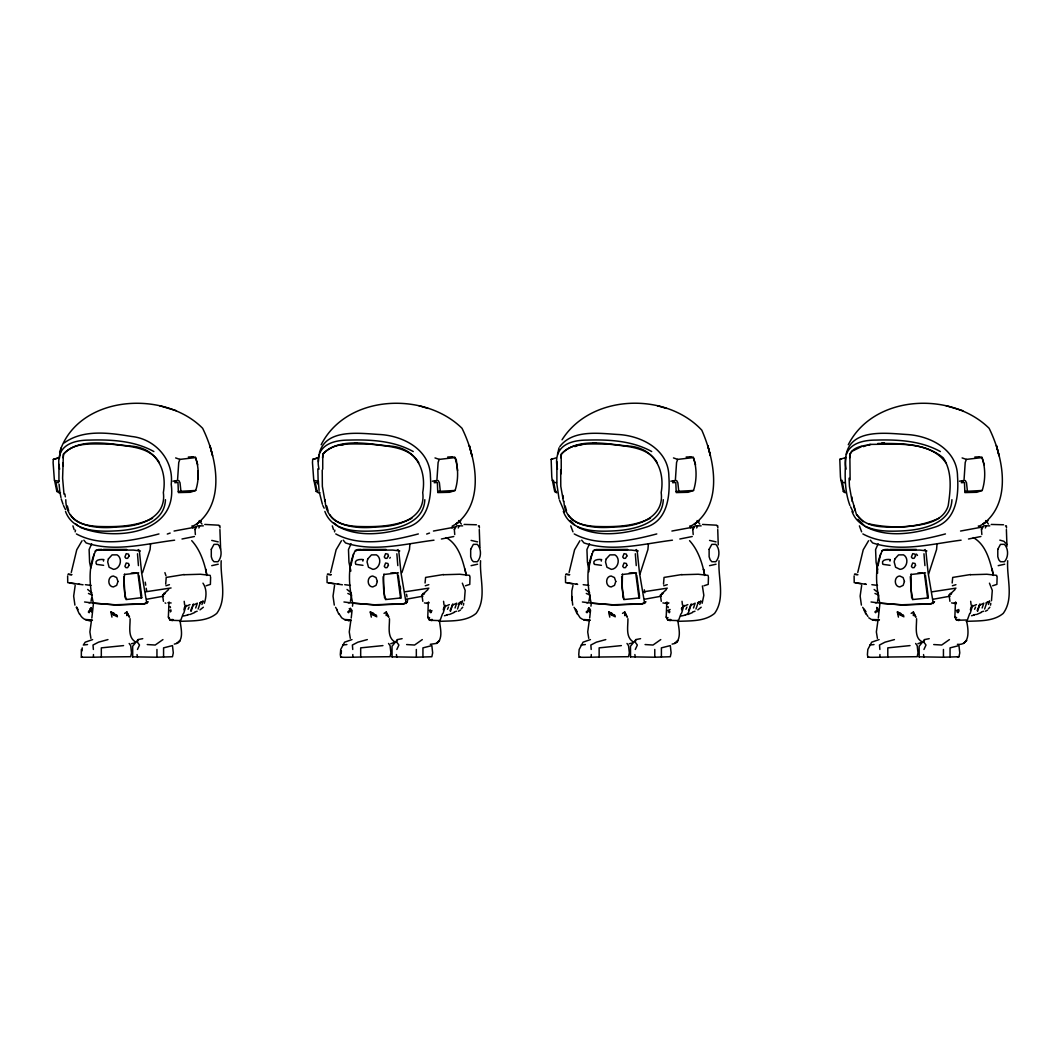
<?xml version="1.0" encoding="UTF-8"?>
<svg xmlns="http://www.w3.org/2000/svg" width="1062" height="1062" viewBox="0 0 1062 1062"><rect width="100%" height="100%" fill="white"/><g stroke="black" fill="none" stroke-linecap="round" stroke-linejoin="round"><path stroke-width="1.5" d="M317.843 468.807L318.202 484.391M59.645 469.152C54.812 447.381 70.198 440.066 89.54 440.093C111.311 439.456 134.476 440.73 153.871 451.549M165.685 584.1L166.216 577.423L184.177 574.515M319.012 469.152C314.179 447.381 329.565 440.066 348.92 440.093C370.678 439.456 393.843 440.73 413.237 451.549M425.065 583.011L425.596 577.423L443.544 574.515M557.47 469.152C552.638 447.381 568.024 440.066 587.366 440.093C609.137 439.456 632.302 440.73 651.696 451.549M663.511 584.1L664.042 577.423L682.003 574.515M846.122 469.152C841.29 447.381 856.676 440.066 876.031 440.093C897.788 439.456 920.953 440.73 940.348 451.549M952.163 583.011L952.707 577.423L970.655 574.515M123.816 576.626L125.183 597.946M219.914 529.553L220.617 549.107M383.196 576.626L384.563 597.946M479.281 529.553L479.931 547.7M621.642 576.626L623.009 597.946M717.739 529.553L718.244 544.872M910.307 576.626L911.674 597.946M1006.391 529.553L1006.962 546.28M126.949 611.991L126.896 615.588L127.785 613.929L126.949 611.991L124.679 613.371M386.316 611.991L386.276 615.588L387.152 613.929L386.316 611.991L384.046 613.371M624.775 611.991L624.721 615.588L625.611 613.929L624.775 611.991L622.505 613.371M913.426 611.991L913.386 615.588L914.263 613.929L913.426 611.991L911.156 613.371M65.791 499.724C65.751 526.699 96.961 529.301 117.338 526.898C137.927 527.057 166.814 518.521 163.349 492.569C167.57 468.846 155.424 446.983 129.63 446.013C108.497 443.956 79.716 437.212 63.375 454.098L62.605 478.205L63.986 494.175M81.349 649.466L81.349 657.219L93.376 657.219L93.456 654.55M351.973 639.589L344.592 642.178L340.716 649.466L340.305 654.55L340.716 657.219L345.336 657.312L352.757 657.219L352.823 654.55M428.039 589.476L421.999 595.092L422.809 601.318M590.432 639.589L583.051 642.178L579.175 649.466L578.763 654.55L579.175 657.219L583.781 657.312L591.202 657.219L591.282 654.55M879.084 639.589L871.703 642.178L867.827 649.466L867.415 654.55L867.827 657.219L872.446 657.312L879.867 657.219L879.933 654.55M195.368 534.558L194.943 528.995M454.735 534.558L454.31 528.995M693.194 534.558L692.769 528.995M981.846 534.558L981.421 528.995M322.224 470.068L322.344 486.356L324.999 501.423M560.683 470.068L560.789 486.356L563.457 501.423M58.941 464.452L58.941 481.099M556.886 461.519L556.9 484.259L559.05 498.928M589.742 608.632L589.675 609.893L589.038 608.353M198.169 478.869L198.209 470.665M67.636 575.896L67.729 582.613L83.048 584.777M327.003 575.896L327.096 582.613L342.415 584.777M565.462 575.896L565.555 582.613L577.635 584.365L576.268 584.193M854.113 575.896L854.206 582.613L866.287 584.365L864.933 584.193M58.118 457.921L53.326 459.395L53.1 462.528L54.401 480.449L59.074 481.205M317.485 457.921L312.693 459.395L312.467 462.528L313.781 480.449L318.454 481.205M555.944 457.921L551.151 459.395L551.762 476.679L552.227 480.449L553.355 480.343L553.806 481.537M844.595 457.921L839.803 459.395L840.427 476.679L840.892 480.449L842.02 480.343L842.458 481.537M82.026 650.86L82.252 647.86M341.181 653.86L341.393 650.86M103.479 561.094L103.558 560.046M362.846 561.094L362.925 560.046M601.304 561.094L601.384 560.046M889.956 561.094L890.036 560.046M91.213 608.353L91.478 611.924M350.579 608.353L350.858 611.924M586.981 612.774L589.224 609.389L589.304 611.924M877.69 609.548L877.969 611.924M150.578 543.784L150.087 549.545L142.56 572.617M409.945 543.784L409.454 549.545L401.927 572.617M648.404 543.784L647.913 549.545L639.961 574.091M937.056 543.784L936.565 549.545L928.613 574.091M59.326 458.611L61.211 447.832M318.441 461.519L319.078 454.27M845.923 457.164C844.781 473.294 844.197 490.166 849.945 505.552M220.02 527.973L219.914 525.849L218.945 525.836M479.387 527.973L479.281 525.849L478.325 525.836M717.846 527.973L717.739 525.849L716.77 525.836M1006.497 527.973L1006.391 525.849L1005.435 525.836M352.08 610.252L351.217 618.057M590.538 610.252L589.675 618.057M124.612 574.157C123.59 580.662 123.803 594.972 126.524 599.101M383.979 574.157C382.957 580.662 383.17 594.972 385.904 599.101M622.438 574.157L622.173 588.321L624.031 599.406M911.09 574.157L910.838 588.321L912.696 599.406M63.176 457.921L63.587 454.284C74.181 441.022 94.81 444.527 109.97 443.969C126.829 446.452 149.941 445.96 159.419 462.806M322.543 457.921L322.967 454.284C333.548 441.022 354.177 444.527 369.337 443.969C386.196 446.452 409.308 445.96 418.786 462.806M561.001 457.921L561.413 454.284C572.006 441.022 592.636 444.527 607.796 443.969C624.655 446.452 647.767 445.96 657.245 462.806M849.653 457.921L850.078 454.284L851.963 451.31L861.76 446.465M93.549 602.566L91.85 618.057M352.491 606.19L352.916 602.566M590.95 606.19L591.375 602.566M880.026 602.566L878.327 618.057M93.376 657.219L101.315 657.033L101.315 647.86L123.55 645.603M352.757 657.219L360.682 657.033L360.682 647.86L382.931 645.603M591.202 657.219L599.141 657.033L599.141 647.86L621.376 645.603M879.867 657.219L887.792 657.033L887.792 647.86L910.028 645.603M132.657 656.834L156.95 657.219L156.95 649.466M392.024 656.834L416.331 657.219L416.331 649.466M463.43 605.154L463.682 603.296M630.483 656.834L654.776 657.219L654.776 649.466M919.134 656.834L943.441 657.219L943.441 649.466M990.541 605.154L990.793 603.296M91.053 601.318L91.531 598.225M350.42 601.318L351.641 595.092L347.845 593.459M588.879 601.318L590.1 595.092L586.29 593.459M877.531 601.318L878.752 595.092L874.955 593.459M90.562 611.075L90.801 610M165.46 499.698C164.53 523.685 136.188 529.739 116.847 530.841C98.62 531.81 73.039 532.035 65.499 511.419M349.929 611.075L350.181 610M424.827 499.698C423.897 523.685 395.555 529.739 376.227 530.841C357.987 531.81 332.406 532.035 324.866 511.419M588.388 611.075L588.627 610M663.285 499.698C662.356 523.685 634.014 529.739 614.672 530.841C596.446 531.81 570.865 532.035 563.325 511.419M877.039 611.075L877.278 610M951.937 499.698C951.008 523.685 922.666 529.739 903.337 530.841C885.097 531.81 859.516 532.035 851.976 511.419M71.273 572.445L76.756 549.771L82.066 540.757M330.64 572.445L336.123 549.771L341.446 540.757M569.099 572.445L574.582 549.771L579.892 540.757M857.751 572.445L863.233 549.771L868.557 540.757M91.385 621.044L89.885 631.956L90.92 638.355M350.765 621.044L349.252 631.956L350.301 638.355M589.211 621.044L587.711 631.956L588.746 638.355M877.876 621.044L876.362 631.956L877.411 638.355M91.531 565.595L94.239 553.767M350.911 565.595L353.606 553.767M589.357 565.595L592.065 553.767M878.022 565.595L880.717 553.767M163.575 657.033L163.575 647.86L172.482 645.603L173.292 652.878L172.482 656.741L156.95 657.219M422.942 657.033L422.942 647.86L431.849 645.603L432.659 652.878L431.849 656.741L416.331 657.219M661.4 657.033L661.4 647.86L670.308 645.603L671.118 652.878L670.308 656.741L654.776 657.219M950.052 657.033L950.052 647.86L958.959 645.603L959.769 652.878L958.959 656.741L943.441 657.219M75.15 531.836L75.495 530.137M334.517 531.836L334.875 530.137M204.316 603.296C206.493 596.778 207.05 589.105 202.975 583.171M702.141 603.296L703.827 595.344L702.394 585.932M198.873 527.973L199.722 525.849L203.333 525.863M458.253 527.973L459.089 525.849L462.7 525.863M696.699 527.973L697.548 525.849L701.159 525.863M985.363 527.973L986.2 525.849L989.811 525.863M190.669 610.61L193.47 603.999L191.107 611.354M450.049 610.61L452.837 603.999L450.474 611.354M688.495 610.61L691.296 603.999L688.933 611.354M977.159 610.61L979.947 603.999L977.584 611.354M75.19 585.361L73.663 596.114L74.911 605.088M334.557 585.361L333.03 596.114L334.291 605.088M573.015 585.361L571.821 590.91L571.834 599.857M861.667 585.361L860.14 596.114L861.401 605.088M183.925 609.827L184.509 607.331M319.45 452.651C326.512 427.88 360.761 433.575 380.647 434.557C404.011 436.137 430.216 450.062 430.415 476.387C431.69 494.919 429.552 519.238 409.189 526.659C386.794 533.934 360.071 538.009 338.353 526.659M443.292 609.827L443.876 607.331M557.523 454.27L559.037 447.832M681.751 609.827L682.335 607.331M846.175 454.27C851.764 427.867 887.553 433.415 907.758 434.557C931.122 436.137 957.327 450.062 957.526 476.387C958.8 494.919 956.663 519.238 936.299 526.659C913.904 533.934 887.182 538.009 865.464 526.659M970.402 609.827L970.987 607.331M168.898 603.84L168.38 617.062L169.787 619.743L172.402 620.593M183.779 613.199L186.142 605.327L184.921 606.787L189.992 604.597M428.278 603.84L427.76 617.062L429.154 619.743L431.769 620.593M443.146 613.199L445.509 605.327L444.288 606.787L449.359 604.597M666.724 603.84L666.206 617.062L667.613 619.743L670.228 620.593M681.605 613.199L683.968 605.327L681.366 608.845M955.388 603.84L954.871 617.062L956.265 619.743L958.88 620.593M970.256 613.199L972.619 605.327L971.398 606.787L976.469 604.597M183.115 613.836L180.898 619.969L179.199 620.566L170.491 620.274L168.38 617.062M442.482 613.836L440.265 619.969L438.579 620.566L429.858 620.274L427.76 617.062M680.941 613.836L678.724 619.969L677.025 620.566L668.317 620.274L666.206 617.062M969.593 613.836L967.376 619.969L956.968 620.274M142.746 638.66L138.087 639.589L137.396 642.178L139.52 645.032L137.476 649.466M402.113 638.66L397.467 639.589L396.763 642.178L398.887 645.032L396.843 649.466M640.572 638.66L635.912 639.589L635.222 642.178L637.346 645.032L635.302 649.466M929.223 638.66L924.577 639.589L923.874 642.178L925.998 645.032L923.953 649.466M464.373 600.76L465.183 590.406L462.342 583.171M991.483 600.76L992.293 590.406L989.452 583.171M195.063 529.526L197.187 525.836L199.722 525.849M454.43 529.526L456.567 525.836L459.089 525.849M692.889 529.526L695.013 525.836L697.548 525.849M981.54 529.526L983.677 525.836L986.2 525.849M59.591 452.266C77.938 394.958 164.013 389.21 202.63 428.291C216.661 456.713 225.887 502.034 196.536 524.097L201.249 520.765L196.536 524.097M407.37 601.026L407.635 600.163M90.23 610.743L91.85 609.893M201.926 604.464L203.107 601.238L199.789 602.884L203.107 601.238M461.306 604.464L462.474 601.238L458.134 604.318M699.752 604.464L700.933 601.238L697.615 602.884L700.933 601.238M988.417 604.464L989.585 601.238L986.266 602.884L989.585 601.238M174.779 482.706L177.978 482.493L178.403 492.582L190.284 492.29L195.713 490.471C199.085 480.037 199.112 467.864 195.541 457.603L179.85 459.395L178.735 462.528L177.527 480.449L173.013 481.205M434.146 482.706L437.358 482.493L437.77 492.582L449.664 492.29L455.094 490.471C458.452 480.037 458.492 467.864 454.908 457.603L439.217 459.395L438.102 462.528L436.894 480.449L432.38 481.205M672.604 482.706L675.804 482.493L676.215 492.582L688.11 492.29L693.539 490.471C696.911 480.037 696.938 467.864 693.367 457.603L677.675 459.395L676.56 462.528L675.352 480.449L670.839 481.205M961.256 482.706L964.469 482.493L964.88 492.582L976.774 492.29L982.204 490.471C985.563 480.037 985.589 467.864 982.018 457.603L966.327 459.395L965.212 462.528L964.004 480.449L959.49 481.205M195.673 607.982L197.333 603.189L192.58 605.459M455.04 607.982L456.7 603.189L451.961 605.459M693.499 607.982L695.159 603.189L690.406 605.459M982.151 607.982L983.81 603.189L979.058 605.459M89.155 612.774L90.137 609.814L88.319 612.044M348.535 612.774L350.765 609.389M875.646 612.774L877.876 609.389M198.143 609.03L200.346 602.473M457.523 609.03L459.713 602.473M695.968 609.03L698.172 602.473M984.62 609.03L986.824 602.473M188.107 609.283L189.089 607.092M447.487 609.283L448.456 607.092M685.933 609.283L686.915 607.092M974.597 609.283L975.566 607.092M91.677 543.784L89.115 549.545L89.593 562.236L90.828 568.17M351.044 543.784L348.482 549.545L348.96 562.236L350.832 571.13M589.503 543.784L586.941 549.545L587.419 562.236L588.972 569.644M878.155 543.784L875.592 549.545L876.07 562.236L877.624 569.644M140.396 550.966L133.374 550.076L96.058 550.235C87.681 566.112 89.474 586.038 93.35 603.136L115.24 604.782L144.273 603.72L148.069 601.676M638.222 550.966L631.2 550.076L593.884 550.235C585.507 566.112 587.299 586.038 591.176 603.136L613.066 604.782L642.098 603.72L645.895 601.676M926.874 550.966L919.851 550.076L882.535 550.235C874.159 566.112 875.951 586.038 879.827 603.136L901.731 604.782L930.75 603.72L934.547 601.676M321.175 444.739C346.584 394.44 424.256 391.055 462.01 428.291C476.041 456.713 485.254 502.034 455.917 524.097L460.629 520.765L455.917 524.097M848.286 444.739C873.694 394.44 951.366 391.055 989.12 428.291C1003.152 456.713 1012.365 502.034 983.027 524.097L987.726 520.765L983.027 524.097M430.8 612.774L431.437 611.712M669.259 612.774L669.883 611.712M957.911 612.774L958.548 611.712M389.781 558.227L390.272 557.404M559.793 446.598C573.055 429.048 599.725 433.508 619.106 434.557C642.47 436.137 668.662 450.062 668.861 476.387C670.135 494.919 668.011 519.238 647.647 526.659C625.637 533.841 599.552 537.81 578.007 527.27M430.999 612.044L431.57 611.194M958.11 612.044L958.681 611.194M168.659 589.476L162.632 595.092L163.442 601.318M438.287 642.231L436.349 643.413L439.482 640.559L436.442 643.399L430.296 644.329M666.485 589.476L660.458 595.092L661.268 601.318M676.746 642.231L674.808 643.413L677.941 640.559L674.888 643.399L672.113 644.116M955.15 589.476L949.109 595.092L949.919 601.318M438.327 642.191C442.655 636.231 440.305 628.292 439.549 621.549M676.773 642.191C681.114 636.231 678.764 628.292 678.007 621.549M562.037 439.814C591.043 393.803 666.166 391.838 701.809 430.19C714.248 458.704 723.368 502.552 694.362 524.097L699.075 520.765L694.362 524.097M347.686 612.044L349.796 610.146M586.144 612.044L588.242 610.146M874.796 612.044L876.907 610.146M93.35 603.136L116.09 605.021L144.883 603.893L147.724 602.34M399.763 550.966L392.741 550.076L355.425 550.235C347.048 566.112 348.84 586.038 352.717 603.136L375.47 605.021L404.25 603.893L407.091 602.34M591.176 603.136L613.916 605.021L642.709 603.893L645.55 602.34M879.827 603.136L902.581 605.021L931.361 603.893L934.202 602.34M138.087 639.589L132.657 646.24L132.71 657.033M397.467 639.589L392.024 646.24L392.077 657.033M635.912 639.589L630.483 646.24L630.536 657.033M924.577 639.589L919.134 646.24L919.188 657.033M142.175 597.601L125.993 599.579M203.36 607.225L200.001 609.88M461.213 608.884L462.727 607.225M701.186 607.225L697.827 609.88M988.324 608.884L989.837 607.225M170.318 611.924L171.155 611.022M429.685 611.924L431.876 610.57M668.144 611.924L668.98 611.022M956.796 611.924L958.986 610.57M407.436 601.676L403.64 603.72L374.62 604.782L352.717 603.136M687.366 613.73L688.747 612.349M356.035 550.966L357.655 549.545L361.133 549.386M64.224 442.92C83.407 428.982 109.691 432.898 131.661 436.482C155.437 438.938 174.049 460.191 171.221 484.259C178.097 534.292 113.793 541.501 80.181 527.27M124.294 574.515L138.697 572.909M383.674 574.515L398.409 572.843M622.12 574.515L636.523 572.909M910.784 574.515L925.52 572.843M218.214 564.214L211.736 565.661M477.581 564.214L471.103 565.661M716.04 564.214L709.562 565.661M1004.692 564.214L998.214 565.661M401.277 597.906L385.36 599.579M639.736 597.906L623.819 599.579M928.387 597.906L912.47 599.579M137.741 550.235L138.777 549.545M397.108 550.235L398.157 549.545M635.554 550.235L636.603 549.545M924.219 550.235L925.267 549.545M165.154 593.459L162.632 595.092L162.977 596.047M421.999 595.092L424.521 593.459M662.98 593.459L660.458 595.092L660.803 596.047M951.632 593.459L949.109 595.092L949.455 596.047M169.96 610.477L170.902 609.867M162.937 639.589L155.198 645.032L147.246 644.554M429.34 610.477L430.283 609.867M422.304 639.589L414.578 645.032L406.613 644.554M667.786 610.477L670.135 609.508M660.763 639.589L653.024 645.032L645.072 644.554M956.45 610.477L958.787 609.508M949.415 639.589L941.689 645.032L933.724 644.554M350.54 608.46L349.199 608.725M395.794 641.806L390.763 643.745M922.891 641.806L917.873 643.745M192.7 526.234L197.97 523.287M452.067 526.234L457.35 523.287M690.526 526.234L695.796 523.287M979.177 526.234L984.461 523.287M194.598 612.575L190.018 614.513M453.978 612.575L449.385 614.513M692.424 612.575L687.844 614.513M981.089 612.575L976.496 614.513M53.326 459.395L58.105 458.107M312.693 459.395L317.485 458.107M551.151 459.395L552.652 458.611M839.803 459.395L841.303 458.611M458.319 611.194L460.417 610.132M985.43 611.194L987.527 610.132M459.169 602.884L462.474 601.238M173.013 619.518L169.787 619.743M432.393 619.518L429.154 619.743M670.839 619.518L667.613 619.743M959.504 619.518L956.265 619.743M103.611 565.329L96.602 564.373M362.978 565.329L355.969 564.373M601.437 565.329L594.428 564.373M890.089 565.329L883.08 564.373M152.543 518.229C135.817 526.752 116.342 527.017 97.969 526.473C88 525.69 75.906 524.19 70.358 514.672M411.91 518.229C395.183 526.752 375.709 527.017 357.336 526.473C347.38 525.69 335.273 524.19 329.738 514.672M650.369 518.229C633.642 526.752 614.168 527.017 595.795 526.473C585.826 525.69 573.732 524.19 568.183 514.672M939.02 518.229C917.409 528.186 891.854 528.77 868.835 523.871M682.747 606.787L687.818 604.597M574.861 446.611L577.834 445.496M863.512 446.611L866.486 445.496M92.606 639.589L85.225 642.178L83.327 645.032L87.522 644.554M167.292 534.04L170.159 533.058M92.394 602.964L84.575 601.981M426.658 534.04L429.526 533.058M351.761 602.964L343.955 601.981M590.22 602.964L582.401 601.981M878.871 602.964L871.052 601.981M587.91 608.964L588.998 608.46L589.875 610.438L588.813 607.597M194.824 611.977L197.16 611.234M454.204 611.977L456.527 611.234M692.65 611.977L694.986 611.234M981.315 611.977L983.638 611.234M165.898 585.746L169.429 584.684M425.278 585.746L428.809 584.684M663.723 585.746L667.255 584.684M952.388 585.746L955.919 584.684M192.554 527.814L196.178 526.739M451.921 527.814L455.545 526.739M690.38 527.814L694.004 526.739M980.239 527.456L982.655 526.739M158.968 533.934C132.684 540.784 101.501 547.448 76.398 533.934M418.335 533.934C392.051 540.784 360.868 547.448 335.765 533.934M656.794 533.934C630.509 540.784 599.326 547.448 574.223 533.934M945.446 533.934C919.161 540.784 887.978 547.448 862.875 533.934M107.952 639.589L98.527 642.178L93.018 645.032L93.376 649.466M367.319 639.589L357.894 642.178L352.385 645.032L352.757 649.466M605.778 639.589L596.353 642.178L590.844 645.032L591.202 649.466M894.43 639.589L885.004 642.178L879.495 645.032L879.867 649.466M187.655 615.071L183.354 616.026M444.434 615.721L447.022 615.071M685.481 615.071L681.18 616.026M971.544 615.721L974.133 615.071M131.383 643.745L134.303 643.028M629.208 643.745L632.129 643.028M206.134 585.773L210.395 584.392L210.621 577.157M465.514 585.773L469.776 584.392L470.001 577.157M703.96 585.773L708.221 584.392L708.447 577.157M992.625 585.773L996.886 584.392L997.112 577.157M194.412 536.522L182 539.005M453.779 536.522L441.38 539.005M692.238 536.522L679.826 539.005M980.89 536.522L968.491 539.005M453.089 527.429L433.442 531.04M340.836 445.177L343.756 444.527M579.294 445.177L582.202 444.527M867.946 445.177L870.867 444.527M869.26 444.832C862.264 445.788 853.383 447.089 849.852 454.098L850.118 479.931M81.349 657.219L82.252 657.033M340.716 657.219L341.619 657.033M579.175 657.219L580.078 657.033M867.827 657.219L868.729 657.033M187.509 614.818L189.063 614.486M446.876 614.818L448.429 614.486M685.335 614.818L686.888 614.486M973.987 614.818L975.54 614.486M146.795 599.233L163.575 596.18M406.162 599.233L422.942 596.18M644.621 599.233L661.4 596.18M933.272 599.233L950.052 596.18M145.852 591.773L171.062 587.963M405.219 591.773L428.889 588.149M643.678 591.773L667.348 588.149M932.33 591.773L955.999 588.149M211.736 540.412L218.214 541.872M471.103 540.412L477.581 541.872M709.562 540.412L716.04 541.872M667.016 603.774L667.759 603.654M955.681 603.774L956.411 603.654M174.075 531.04L193.722 527.429L191.797 526.035M671.901 531.04L691.548 527.429L689.623 526.035M960.552 531.04L980.199 527.429L978.275 526.035M174.619 540.186C145.467 543.797 115.028 552.346 86.155 542.934L83.871 540.186M433.986 540.186C404.848 543.797 374.395 552.346 345.522 542.934L343.252 540.186M92.46 620.168C87.296 621.589 81.708 618.841 79.73 613.836M672.445 540.186C643.293 543.797 612.854 552.346 583.981 542.934L581.697 540.186M961.097 540.186C931.945 543.797 901.505 552.346 872.632 542.934L870.362 540.186M590.286 620.168L583.609 619.969M878.938 620.168L872.26 619.969M174.287 644.116C184.669 642.284 181.071 628.93 180.182 621.549M91.664 619.903L85.451 619.518M351.031 619.903L344.818 619.518M589.49 619.903L583.277 619.518M879.402 619.743L871.929 619.518M54.587 480.515L56.857 491.48L58.317 491.294M313.954 480.515L316.224 491.48L317.684 491.294M552.413 480.515L554.683 491.48L556.143 491.294M841.064 480.515L843.334 491.48L844.794 491.294M342.694 645.032L346.902 644.554M581.153 645.032L585.348 644.554M869.805 645.032L874.013 644.554M869.287 444.367C894.071 444.566 929.768 439.933 945.897 462.806M195.713 490.471L178.27 491.427M455.094 490.471L437.65 491.427M693.539 490.471L676.096 491.427M982.204 490.471L964.761 491.427M60.468 492.675L58.875 492.821L57.68 491.427L55.928 482.493L58.636 482.626M319.835 492.675L318.255 492.821L317.047 491.427L315.308 482.493L318.003 482.626M95.155 551.112L98.275 549.545L101.753 549.386M592.981 551.112L596.101 549.545L627.669 549.426M881.646 551.112L884.765 549.545L888.244 549.386M89.022 620.593L91.704 620.381M348.402 620.593L351.084 620.381M586.848 620.593L589.529 620.381M875.5 620.593L878.194 620.381M131.25 573.122L136.042 572.763M390.63 573.122L395.409 572.763M629.076 573.122L633.868 572.763M917.741 573.122L922.52 572.763M957.406 644.329C970.31 645.762 968.584 629.859 966.659 621.549M56.857 491.48L57.68 491.427M316.224 491.48L317.047 491.427M554.683 491.48L556.7 492.821M843.334 491.48L845.352 492.821M184.031 574.741L200.373 574.25L210.13 575.365L210.422 576.308M443.398 574.741L459.74 574.25L469.497 575.365L469.789 576.308M681.857 574.741L698.199 574.25L707.956 575.365L708.248 576.308M970.509 574.741L986.85 574.25L996.607 575.365L996.899 576.308M88.863 602.751L89.991 602.685M348.23 602.751L349.371 602.685M586.689 602.751L587.817 602.685M875.34 602.751L876.469 602.685M188.306 457.045L193.032 456.819M447.686 457.045L452.399 456.819M686.132 457.045L690.858 456.819M974.797 457.045L979.509 456.819M167.849 602.751L171.128 602.964M427.229 602.751L429.035 602.911M665.675 602.751L668.954 602.964M954.34 602.751L956.145 602.911M428.344 617.659L429.552 617.619M666.79 617.659L668.011 617.619M956.663 617.619L954.871 617.062M354.575 443.027L357.363 442.96M593.034 443.027L595.809 442.96M881.686 443.027L884.46 442.96M877.756 443.491C899.833 443.345 925.4 443.08 943.242 457.868C952.521 471.9 950.556 489.98 948.18 505.791C942.591 523.832 919.586 525.199 903.815 526.898C888.058 526.779 867.017 529.726 856.848 514.672M204.767 524.442L218.958 525.199M464.134 524.442L476.426 524.774M702.593 524.442L716.784 525.199M991.244 524.442L1003.537 524.774M101.315 657.033L130.706 656.701L131.515 652.838L130.706 645.683L129.166 643.453M360.682 657.033L390.086 656.701L390.882 652.838L390.086 645.683L388.533 643.453M599.141 657.033L628.531 656.701L629.341 652.838L628.531 645.683L626.992 643.453M887.792 657.033L917.196 656.701L917.993 652.838L917.196 645.683L915.643 643.453M179.717 621.389C192.129 620.673 206.586 621.841 216.741 613.411C227.68 598.464 220.06 577.887 221.201 560.736M439.084 621.389C451.509 620.673 465.952 621.841 476.108 613.411C487.06 598.464 479.427 577.887 480.568 560.736M677.543 621.389C689.955 620.673 704.411 621.841 714.567 613.411C725.505 598.464 717.885 577.887 719.027 560.736M966.194 621.389C978.606 620.673 993.063 621.841 1003.218 613.411C1014.17 598.464 1006.537 577.887 1007.679 560.736M916.32 549.426L889.876 549.399M126.683 549.439L103.399 549.399M386.064 549.439L362.766 549.399M978.646 457.138L981.925 457.191L984.222 464.758M689.995 457.138L693.26 457.191L695.57 464.758M451.536 457.138L454.815 457.191L456.288 459.766L457.576 470.665M192.169 457.138L195.435 457.191L197.744 464.758M957.287 656.701L958.959 656.741M89.235 610.823L90.695 610.889M845.113 482.626L842.418 482.493L844.157 491.427M556.461 482.626L553.753 482.493L555.506 491.427M954.831 603.481L951.552 602.897M666.179 603.481L662.9 602.897M427.72 603.481L424.442 602.897M857.193 574.515L854.445 574.263L857.923 574.741M569.75 574.648L565.78 574.263L569.259 574.741M331.291 574.648L327.335 574.263L330.813 574.741M71.924 574.648L67.955 574.263L71.433 574.741M871.849 584.684L877.517 585.388M583.197 584.684L588.866 585.388M344.738 584.684L350.407 585.388M85.372 584.684L91.04 585.388M856.012 583.025L861.083 583.702M567.36 583.025L572.431 583.702M337.822 584.193L339.176 584.365M328.901 583.025L333.972 583.702M78.442 584.193L79.809 584.365M69.534 583.025L74.605 583.702M349.186 620.566L345.15 619.969L341.685 617.805L339.097 613.836M962.119 457.921L966.327 459.395M673.467 457.921L677.675 459.395M435.008 457.921L439.217 459.395M175.642 457.921L179.85 459.395M961.614 481.272L962.929 481.537M672.95 481.272L674.277 481.537M434.504 481.272L435.818 481.537M175.124 481.272L176.451 481.537M999.846 540.133L1003.935 541.301L1006.816 544.328M962.862 410.715L945.99 405.684M176.372 410.715L159.512 405.684M657.338 405.684L666.458 408.419M418.879 405.684L427.999 408.419M923.688 642.391C913.718 639.311 916.732 626.66 916.572 618.695M898.425 617.115L897.363 611.991L900.749 613.371M609.774 617.115L608.712 611.991L612.084 613.371M371.315 617.115L370.253 611.991L373.638 613.371M111.948 617.115L110.886 611.991L114.258 613.371M88.465 593.459L92.275 595.092M878.38 592.901L874.145 589.476M589.729 592.901L585.494 589.476M351.27 592.901L347.035 589.476M91.903 592.901L87.668 589.476M903.935 616.81L898.094 613.929L903.709 615.588L897.363 611.991M615.27 616.81L609.442 613.929L615.044 615.588L608.712 611.991M376.824 616.81L370.983 613.929L376.598 615.588L370.253 611.991M117.444 616.81L111.616 613.929L117.218 615.588L110.886 611.991M165.075 602.897L165.791 603.269M890.341 559.581C887.659 559.103 881.102 559.541 882.588 563.656M601.689 559.581C599.008 559.103 592.45 559.541 593.923 563.656M363.231 559.581C360.549 559.103 353.991 559.541 355.478 563.656M103.864 559.581C101.182 559.103 94.624 559.541 96.098 563.656M633.005 641.753C625.372 636.828 628.133 626.341 627.907 618.695M394.546 641.753C386.913 636.828 389.688 626.341 389.462 618.695M135.179 641.753C127.546 636.828 130.307 626.341 130.082 618.695M868.782 617.805L871.106 619.252M582.454 619.252L580.131 617.805L577.555 613.836M973.31 537.598C986.16 544.793 989.943 560.988 993.196 574.316M446.199 537.598C459.049 544.793 462.846 560.988 466.085 574.316M916.426 554.072L917.488 555.413M863.154 521.694L856.49 514.605L852.6 501.251M864.322 525.703L858.03 519.278M574.542 524.761L570.334 520.473M333.813 522.862L337.225 525.703M75.575 523.805L77.845 525.703M89.832 608.725L91.173 608.46L92.049 610.438L90.987 607.597M985.735 520.566L988.457 524.084M697.084 520.566L699.805 524.084M458.625 520.566L461.346 524.084M199.258 520.566L201.979 524.084M689.557 540.651C697.96 549.837 702.088 562.302 704.544 574.316M191.731 540.651C200.134 549.837 204.262 562.302 206.718 574.316M878.46 610.477L876.694 607.371L877.57 609.044M589.808 610.477L589.105 609.508M351.349 610.477L350.659 609.508M91.982 610.477L91.279 609.508M864.322 609.283L866.048 611.885M575.657 609.283L577.383 611.885M866.207 613.836L867.933 616.478M955.787 602.685L955.548 601.981M667.135 602.685L666.896 601.981M428.676 602.685L428.437 601.981M169.309 602.685L169.07 601.981M862.689 607.331L864.282 609.827M574.038 607.331L575.631 609.827M335.579 607.331L337.172 609.827M76.212 607.331L77.805 609.827M950.317 593.366L950.822 594.229M661.666 593.366L662.17 594.229M423.207 593.366L423.711 594.229M163.84 593.366L164.344 594.229M965.278 480.515L966.5 482.732L967.429 491.48M676.627 480.515L677.835 482.732L678.777 491.48M438.168 480.515L439.389 482.732L440.318 491.48M178.801 480.515L180.009 482.732L180.952 491.48M76.676 607.092L77.831 609.283M916.081 617.115L914.263 613.929L915.417 616.81M627.43 617.115L625.611 613.929L626.766 616.81M388.971 617.115L387.152 613.929L388.307 616.81M129.604 617.115L127.785 613.929L128.94 616.81M850.596 506.866L853.237 512.123M564.586 512.123L559.501 500.255M322.835 505.552L324.149 508.18M63.454 505.552L65.446 509.494M863.937 609.88L865.795 613.902M575.285 609.88L577.131 613.902M336.827 609.88L338.685 613.902M77.46 609.88L79.305 613.902M861.627 531.836L859.397 525.876M572.976 531.836L570.745 525.876M322.383 504.224L319.25 491.932M61.224 498.928L63.016 504.224M164.915 572.63L165.951 575.763M332.287 525.876L333.521 529.646M72.92 525.876L74.154 529.646M933.299 603.481L928.148 573.029L925.878 551.112M644.647 603.481L639.497 573.029L637.213 551.112M406.188 603.481L401.038 573.029L398.768 551.112M146.821 603.481L141.671 573.029L139.387 551.112M667.985 606.614L668.29 607.65M170.159 606.614L170.464 607.65M853.835 505.977L855.162 510.782M565.17 505.977L566.511 510.782M326.724 505.977L328.052 510.782M67.344 505.977L68.685 510.782M998.784 454.775L996.448 445.549L999.037 455.863M710.12 454.775L707.783 445.549L710.385 455.863M471.674 454.775L469.338 445.549L471.926 455.863M212.294 454.775L209.957 445.549L212.559 455.863M852.109 501.423L849.441 486.356L849.082 478.205M572.737 605.088L571.728 596.472L571.874 599.565M563.949 501.251C564.559 527.429 595.53 528.863 615.163 526.898C635.753 527.057 664.639 518.521 661.175 492.569C665.396 468.846 653.249 446.983 627.456 446.013C606.322 443.956 577.542 437.212 561.201 454.098L561.254 473.732M325.171 499.724C325.118 526.699 356.341 529.301 376.705 526.898C397.294 527.057 426.181 518.521 422.716 492.569C426.937 468.846 414.791 446.983 388.997 446.013C367.864 443.956 339.097 437.212 322.742 454.098L322.729 469.218M60.149 493.339L60.959 497.534M993.328 575.471L992.134 569.073L992.386 570.467M704.664 575.471L703.482 569.073L703.734 570.467M466.218 575.471L465.023 569.073L465.275 570.467M206.838 575.471L205.656 569.073L205.909 570.467M406.56 594.295L407.025 596.924M928.201 596.366L925.414 575.272M639.55 596.366L636.762 575.272M401.091 596.366L398.303 575.272M141.724 596.366L138.936 575.272M924.405 573.307L927.657 598.132M635.753 573.307L639.005 598.132M397.294 573.307L400.547 598.132M137.927 573.307L141.18 598.132M851.817 496.857L852.282 499.724M562.926 495.436L563.391 498.29M64.862 494.003L65.326 496.857M145.242 582.149L145.733 585.215M644.289 589.795L644.767 592.795M146.224 588.282L146.702 591.295M923.542 654.55L923.953 657.219M634.877 654.55L635.302 657.219M396.431 654.55L396.843 657.219M137.051 654.55L137.476 657.219M400.215 586.383L400.626 589.184M970.668 601.304L971.159 605.088M682.016 601.304L682.494 605.088M443.558 601.304L444.049 605.088M184.191 601.304L184.669 605.088M319.091 490.405L318.308 481.099M59.074 484.259L59.87 491.932M924.922 565.595L923.967 553.767M636.257 565.595L635.315 553.767M397.812 565.595L396.856 553.767M138.432 565.595L137.489 553.767M877.265 564.413L877.57 573.281M588.547 562.94L588.866 571.807M350.208 565.9L350.354 570.334M63.216 462.78L63.295 466.006M211.298 549.333L211.298 556.74L212.334 559.82L213.98 561.718L217.975 561.718C222.131 557.231 222.131 548.842 217.975 544.355L213.98 544.355L211.298 549.333M470.678 549.333L470.678 556.74L471.701 559.82L473.36 561.718L477.342 561.718C481.498 557.231 481.498 548.842 477.342 544.355L473.36 544.355L470.678 549.333M709.124 549.333L709.124 556.74L710.159 559.82L711.806 561.718L715.801 561.718C719.956 557.231 719.956 548.842 715.801 544.355L711.806 544.355L709.124 549.333M997.789 549.333L997.789 556.74L998.811 559.82L1000.47 561.718L1004.453 561.718C1008.608 557.231 1008.608 548.842 1004.453 544.355L1000.47 544.355L997.789 549.333M117.962 581.458L116.661 585.361L113.382 586.941C107.355 586.715 107.315 576.294 113.342 576.016L116.634 577.569L117.962 581.458M377.329 581.458L376.041 585.361L372.749 586.941C366.722 586.715 366.695 576.294 372.709 576.016L376.001 577.569L377.329 581.458M615.787 581.458L614.486 585.361L611.208 586.941C605.181 586.715 605.141 576.294 611.168 576.016L614.46 577.569L615.787 581.458M904.439 581.458L903.151 585.361L899.859 586.941C893.832 586.715 893.806 576.294 899.819 576.016L903.112 577.569L904.439 581.458M129.06 555.97L127.626 558.333L125.966 558.346L124.904 557.006L126.219 553.66L128.555 554.165L129.06 555.97M129.06 565.303L127.626 567.666L125.966 567.679L124.904 566.351L126.219 562.993L128.555 563.497L129.06 565.303M388.426 555.97L387.006 558.333L385.333 558.346L384.271 557.006L385.599 553.66L387.922 554.165L388.426 555.97M388.426 565.303L387.006 567.666L385.333 567.679L384.271 566.351L385.599 562.993L387.922 563.497L388.426 565.303M626.885 555.97L625.452 558.333L623.792 558.346L622.73 557.006L624.044 553.66L626.381 554.165L626.885 555.97M626.885 565.303L625.452 567.666L623.792 567.679L622.73 566.351L624.044 562.993L626.381 563.497L626.885 565.303M915.537 555.97L914.103 558.333L912.444 558.346L911.382 557.006L912.709 553.66L915.032 554.165L915.537 555.97M915.537 565.303L914.103 567.666L912.444 567.679L911.382 566.351L912.709 562.993L915.032 563.497L915.537 565.303M108.39 558.944L107.687 561.891L109.12 567.241L113.501 569.351C120.418 569.046 123.046 558.28 117.059 554.855L112.081 554.895L108.39 558.944M367.757 558.944L367.054 561.891L368.487 567.241L372.868 569.351C379.798 569.046 382.413 558.28 376.426 554.855L371.448 554.895L367.757 558.944M606.216 558.944L605.513 561.891L606.946 567.241L611.327 569.351C618.243 569.046 620.872 558.28 614.885 554.855L609.907 554.895L606.216 558.944M894.868 558.944L894.164 561.891L895.598 567.241L899.979 569.351C906.908 569.046 909.523 558.28 903.536 554.855L898.558 554.895L894.868 558.944M180.115 640.559L176.982 643.413L180.115 640.559M966.593 640.559L963.46 643.413L966.593 640.559"/></g></svg>
